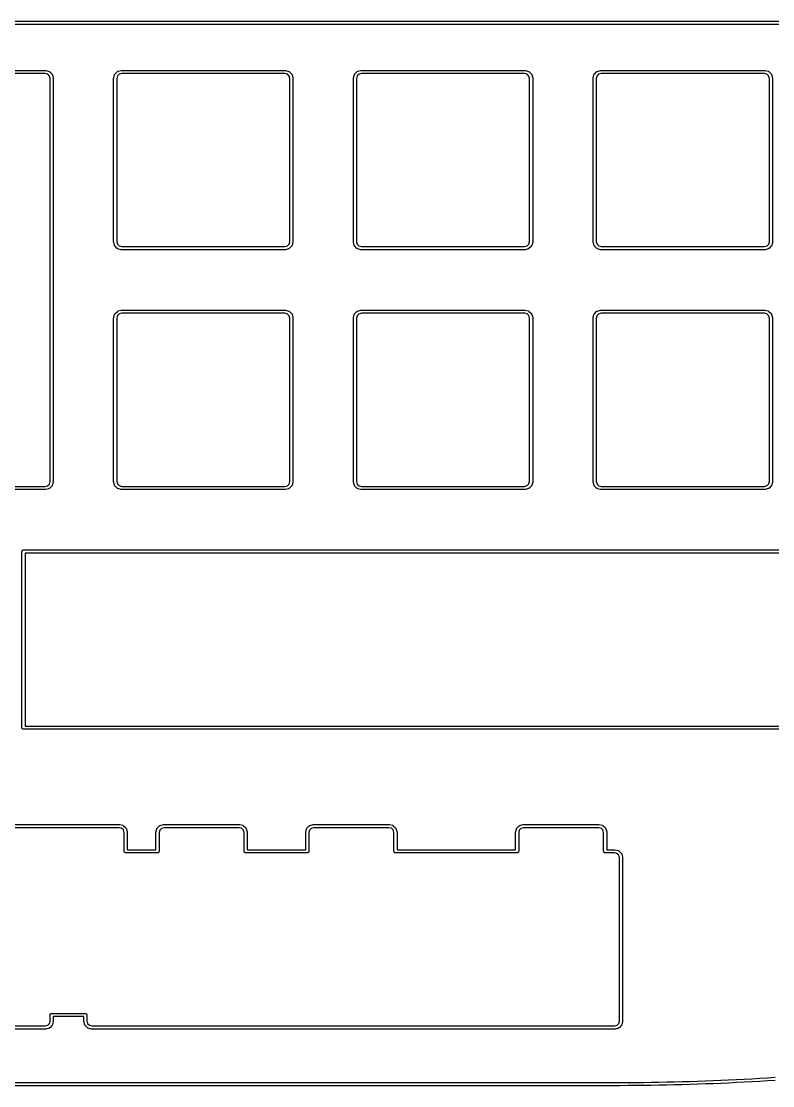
# Model space of a CAD drawing. Extents: x 0.6 to 11, y -5.2 to -1.9.
# Drawn here: x 5.993 to 8.344, y -5.207 to -1.878 of the extents above; entities that cross this region are included whole.
import ezdxf

# ---------------------------------------------------------------- set-up
doc = ezdxf.new("R2010")
doc.units = 0
doc.header["$MEASUREMENT"] = 0
doc.layers.add('BLACK', color=7, linetype='CONTINUOUS')

msp = doc.modelspace()

# ---------------------------------------------------------------- linework, layer by layer
at = {"layer": 'BLACK', "linetype": 'CONTINUOUS'}
for p, q in [((0.97982, -1.8782), (10.6452, -1.8782)), ((10.6451, -1.88804), (0.97995, -1.88804)), ((5.55659, -2.03174), (6.06841, -2.03174)), ((6.06773, -2.04158), (5.55721, -2.04158)), ((6.07598, -2.04389), (6.06773, -2.04158)), ((6.06841, -2.03174), (6.06967, -2.03192)), ((6.06967, -2.03192), (6.06973, -2.03192)), ((6.06973, -2.03192), (6.07994, -2.03477)), ((6.08126, -2.04943), (6.07598, -2.04389)), ((6.07994, -2.03477), (6.08122, -2.03534)), ((6.08122, -2.03534), (6.08163, -2.03581)), ((6.08317, -2.05696), (6.08126, -2.04943)), ((6.08163, -2.03581), (6.08218, -2.03612)), ((6.08218, -2.03612), (6.08928, -2.04357)), ((6.08317, -3.31749), (6.08317, -2.05696)), ((6.08928, -2.04357), (6.09009, -2.04471)), ((6.09009, -2.04471), (6.0902, -2.04527)), ((6.0902, -2.04527), (6.09049, -2.04576)), ((6.09049, -2.04576), (6.09286, -2.05514)), ((6.09286, -2.05514), (6.09298, -2.05623)), ((6.09298, -2.05623), (6.09301, -2.05635)), ((6.09301, -2.05635), (6.09301, -3.31816)), ((6.28199, -2.05635), (6.28217, -2.05508)), ((6.28199, -2.56816), (6.28199, -2.05635)), ((6.28217, -2.05503), (6.28502, -2.04482)), ((6.28217, -2.05508), (6.28217, -2.05503)), ((6.28502, -2.04482), (6.28558, -2.04354)), ((6.28558, -2.04354), (6.28605, -2.04312)), ((6.28605, -2.04312), (6.28636, -2.04258)), ((6.28636, -2.04258), (6.29382, -2.03548)), ((6.29414, -2.04877), (6.29183, -2.05702)), ((6.29183, -2.05702), (6.29183, -2.56755)), ((6.29382, -2.03548), (6.29496, -2.03466)), ((6.29967, -2.04349), (6.29414, -2.04877)), ((6.29496, -2.03466), (6.29551, -2.03456)), ((6.29551, -2.03456), (6.296, -2.03427)), ((6.296, -2.03427), (6.30539, -2.03189)), ((6.30721, -2.04158), (6.29967, -2.04349)), ((6.30539, -2.03189), (6.30647, -2.03178)), ((6.30647, -2.03178), (6.30659, -2.03174)), ((6.30659, -2.03174), (6.81841, -2.03174)), ((6.81773, -2.04158), (6.30721, -2.04158)), ((6.82598, -2.04389), (6.81773, -2.04158)), ((6.81841, -2.03174), (6.81967, -2.03192)), ((6.81967, -2.03192), (6.81973, -2.03192)), ((6.81973, -2.03192), (6.82994, -2.03477)), ((6.83126, -2.04943), (6.82598, -2.04389)), ((6.82994, -2.03477), (6.83122, -2.03534)), ((6.83122, -2.03534), (6.83163, -2.03581)), ((6.83317, -2.05696), (6.83126, -2.04943)), ((6.83163, -2.03581), (6.83218, -2.03612)), ((6.83218, -2.03612), (6.83928, -2.04357)), ((6.83317, -2.56749), (6.83317, -2.05696)), ((6.83928, -2.04357), (6.84009, -2.04471)), ((6.84009, -2.04471), (6.8402, -2.04527)), ((6.8402, -2.04527), (6.84049, -2.04576)), ((6.84049, -2.04576), (6.84286, -2.05514)), ((6.84286, -2.05514), (6.84298, -2.05623)), ((6.84298, -2.05623), (6.84301, -2.05635)), ((6.84301, -2.05635), (6.84301, -2.56816)), ((7.03199, -2.05635), (7.03217, -2.05508)), ((7.03199, -2.56816), (7.03199, -2.05635)), ((7.03217, -2.05503), (7.03502, -2.04482)), ((7.03217, -2.05508), (7.03217, -2.05503)), ((7.03502, -2.04482), (7.03558, -2.04354)), ((7.03558, -2.04354), (7.03605, -2.04312)), ((7.03605, -2.04312), (7.03636, -2.04258)), ((7.03636, -2.04258), (7.04382, -2.03548)), ((7.04414, -2.04877), (7.04183, -2.05702)), ((7.04183, -2.05702), (7.04183, -2.56755)), ((7.04382, -2.03548), (7.04496, -2.03466)), ((7.04967, -2.04349), (7.04414, -2.04877)), ((7.04496, -2.03466), (7.04551, -2.03456)), ((7.04551, -2.03456), (7.046, -2.03427)), ((7.046, -2.03427), (7.05539, -2.03189)), ((7.05721, -2.04158), (7.04967, -2.04349)), ((7.05539, -2.03189), (7.05647, -2.03178)), ((7.05647, -2.03178), (7.05659, -2.03174)), ((7.05659, -2.03174), (7.56841, -2.03174)), ((7.56773, -2.04158), (7.05721, -2.04158)), ((7.57598, -2.04389), (7.56773, -2.04158)), ((7.56841, -2.03174), (7.56967, -2.03192)), ((7.56967, -2.03192), (7.56973, -2.03192)), ((7.56973, -2.03192), (7.57994, -2.03477)), ((7.58126, -2.04943), (7.57598, -2.04389)), ((7.57994, -2.03477), (7.58122, -2.03534)), ((7.58122, -2.03534), (7.58163, -2.03581)), ((7.58317, -2.05696), (7.58126, -2.04943)), ((7.58163, -2.03581), (7.58218, -2.03612)), ((7.58218, -2.03612), (7.58928, -2.04357)), ((7.58317, -2.56749), (7.58317, -2.05696)), ((7.58928, -2.04357), (7.59009, -2.04471)), ((7.59009, -2.04471), (7.5902, -2.04527)), ((7.5902, -2.04527), (7.59049, -2.04576)), ((7.59049, -2.04576), (7.59286, -2.05514)), ((7.59286, -2.05514), (7.59298, -2.05623)), ((7.59298, -2.05623), (7.59301, -2.05635)), ((7.59301, -2.05635), (7.59301, -2.56816)), ((7.78199, -2.05635), (7.78214, -2.05527)), ((7.78199, -2.56816), (7.78199, -2.05635)), ((7.78214, -2.05514), (7.78451, -2.04576)), ((7.78214, -2.05527), (7.78214, -2.05514)), ((7.78451, -2.04576), (7.78505, -2.04446)), ((7.78505, -2.04446), (7.78546, -2.04407)), ((7.78546, -2.04407), (7.78572, -2.04357)), ((7.78572, -2.04357), (7.79282, -2.03612)), ((7.79374, -2.04943), (7.79183, -2.05696)), ((7.79183, -2.05696), (7.79183, -2.56749)), ((7.79282, -2.03612), (7.79393, -2.03525)), ((7.79902, -2.04389), (7.79374, -2.04943)), ((7.79393, -2.03525), (7.79453, -2.0351)), ((7.79453, -2.0351), (7.79506, -2.03477)), ((7.79506, -2.03477), (7.80527, -2.03192)), ((7.80727, -2.04158), (7.79902, -2.04389)), ((7.80527, -2.03192), (7.80654, -2.03176)), ((7.80654, -2.03176), (7.80659, -2.03174)), ((7.80659, -2.03174), (8.31841, -2.03174)), ((8.31779, -2.04158), (7.80727, -2.04158)), ((8.32533, -2.04349), (8.31779, -2.04158)), ((8.31841, -2.03174), (8.31949, -2.0319)), ((8.31949, -2.0319), (8.31961, -2.03189)), ((8.31961, -2.03189), (8.329, -2.03427)), ((8.33086, -2.04877), (8.32533, -2.04349)), ((8.329, -2.03427), (8.33029, -2.0348)), ((8.33029, -2.0348), (8.33068, -2.03522)), ((8.33068, -2.03522), (8.33118, -2.03548)), ((8.33317, -2.05702), (8.33086, -2.04877)), ((8.33118, -2.03548), (8.33864, -2.04258)), ((8.33317, -2.56755), (8.33317, -2.05702)), ((8.33864, -2.04258), (8.3395, -2.04368)), ((8.3395, -2.04368), (8.33965, -2.04429)), ((8.33965, -2.04429), (8.33998, -2.04482)), ((8.33998, -2.04482), (8.34283, -2.05503)), ((8.34283, -2.05503), (8.343, -2.05629)), ((8.343, -2.05629), (8.34301, -2.05635)), ((8.34301, -2.05635), (8.34301, -2.56816)), ((6.28202, -2.56828), (6.28199, -2.56816)), ((6.28214, -2.56937), (6.28202, -2.56828)), ((6.28451, -2.57875), (6.28214, -2.56937)), ((6.2848, -2.57924), (6.28451, -2.57875)), ((6.28491, -2.5798), (6.2848, -2.57924)), ((6.28572, -2.58094), (6.28491, -2.5798)), ((6.29282, -2.58839), (6.28572, -2.58094)), ((6.29183, -2.56755), (6.29374, -2.57508)), ((6.29337, -2.5887), (6.29282, -2.58839)), ((6.29378, -2.58917), (6.29337, -2.5887)), ((6.29374, -2.57508), (6.29902, -2.58062)), ((6.29506, -2.58973), (6.29378, -2.58917)), ((6.30527, -2.59258), (6.29506, -2.58973)), ((6.29902, -2.58062), (6.30727, -2.58292)), ((6.30533, -2.59258), (6.30527, -2.59258)), ((6.30659, -2.59277), (6.30533, -2.59258)), ((6.81841, -2.59277), (6.30659, -2.59277)), ((6.30727, -2.58292), (6.81779, -2.58292)), ((6.81779, -2.58292), (6.82533, -2.58101)), ((6.81853, -2.59273), (6.81841, -2.59277)), ((6.81961, -2.59262), (6.81853, -2.59273)), ((6.829, -2.59024), (6.81961, -2.59262)), ((6.82533, -2.58101), (6.83086, -2.57574)), ((6.82949, -2.58995), (6.829, -2.59024)), ((6.83004, -2.58984), (6.82949, -2.58995)), ((6.83118, -2.58903), (6.83004, -2.58984)), ((6.83086, -2.57574), (6.83317, -2.56749)), ((6.83864, -2.58193), (6.83118, -2.58903)), ((6.83895, -2.58139), (6.83864, -2.58193)), ((6.83942, -2.58097), (6.83895, -2.58139)), ((6.83998, -2.57969), (6.83942, -2.58097)), ((6.84283, -2.56948), (6.83998, -2.57969)), ((6.84301, -2.56816), (6.84283, -2.56943)), ((6.84283, -2.56943), (6.84283, -2.56948)), ((7.03202, -2.56828), (7.03199, -2.56816)), ((7.03214, -2.56937), (7.03202, -2.56828)), ((7.03451, -2.57875), (7.03214, -2.56937)), ((7.0348, -2.57924), (7.03451, -2.57875)), ((7.03491, -2.5798), (7.0348, -2.57924)), ((7.03572, -2.58094), (7.03491, -2.5798)), ((7.04282, -2.58839), (7.03572, -2.58094)), ((7.04183, -2.56755), (7.04374, -2.57508)), ((7.04337, -2.5887), (7.04282, -2.58839)), ((7.04378, -2.58917), (7.04337, -2.5887)), ((7.04374, -2.57508), (7.04902, -2.58062)), ((7.04506, -2.58973), (7.04378, -2.58917)), ((7.05527, -2.59258), (7.04506, -2.58973)), ((7.04902, -2.58062), (7.05727, -2.58292)), ((7.05533, -2.59258), (7.05527, -2.59258)), ((7.05659, -2.59277), (7.05533, -2.59258)), ((7.56841, -2.59277), (7.05659, -2.59277)), ((7.05727, -2.58292), (7.56779, -2.58292)), ((7.56779, -2.58292), (7.57533, -2.58101)), ((7.56853, -2.59273), (7.56841, -2.59277)), ((7.56961, -2.59262), (7.56853, -2.59273)), ((7.579, -2.59024), (7.56961, -2.59262)), ((7.57533, -2.58101), (7.58086, -2.57574)), ((7.57949, -2.58995), (7.579, -2.59024)), ((7.58004, -2.58984), (7.57949, -2.58995)), ((7.58118, -2.58903), (7.58004, -2.58984)), ((7.58086, -2.57574), (7.58317, -2.56749)), ((7.58864, -2.58193), (7.58118, -2.58903)), ((7.58895, -2.58139), (7.58864, -2.58193)), ((7.58942, -2.58097), (7.58895, -2.58139)), ((7.58998, -2.57969), (7.58942, -2.58097)), ((7.59283, -2.56948), (7.58998, -2.57969)), ((7.59301, -2.56816), (7.59283, -2.56943)), ((7.59283, -2.56943), (7.59283, -2.56948)), ((7.782, -2.56821), (7.78199, -2.56816)), ((7.78217, -2.56948), (7.782, -2.56821)), ((7.78502, -2.57969), (7.78217, -2.56948)), ((7.78535, -2.58022), (7.78502, -2.57969)), ((7.7855, -2.58083), (7.78535, -2.58022)), ((7.78636, -2.58193), (7.7855, -2.58083)), ((7.79382, -2.58903), (7.78636, -2.58193)), ((7.79183, -2.56749), (7.79414, -2.57574)), ((7.79432, -2.58929), (7.79382, -2.58903)), ((7.79414, -2.57574), (7.79967, -2.58101)), ((7.79471, -2.58971), (7.79432, -2.58929)), ((7.796, -2.59024), (7.79471, -2.58971)), ((7.80539, -2.59262), (7.796, -2.59024)), ((7.79967, -2.58101), (7.80721, -2.58292)), ((7.80551, -2.59261), (7.80539, -2.59262)), ((7.80659, -2.59277), (7.80551, -2.59261)), ((8.31841, -2.59277), (7.80659, -2.59277)), ((7.80721, -2.58292), (8.31773, -2.58292)), ((8.31773, -2.58292), (8.32598, -2.58062)), ((8.31846, -2.59275), (8.31841, -2.59277)), ((8.31973, -2.59258), (8.31846, -2.59275)), ((8.32994, -2.58973), (8.31973, -2.59258)), ((8.32598, -2.58062), (8.33126, -2.57508)), ((8.33047, -2.5894), (8.32994, -2.58973)), ((8.33107, -2.58926), (8.33047, -2.5894)), ((8.33218, -2.58839), (8.33107, -2.58926)), ((8.33126, -2.57508), (8.33317, -2.56755)), ((8.33928, -2.58094), (8.33218, -2.58839)), ((8.33954, -2.58043), (8.33928, -2.58094)), ((8.33995, -2.58005), (8.33954, -2.58043)), ((8.34049, -2.57875), (8.33995, -2.58005)), ((8.34286, -2.56937), (8.34049, -2.57875)), ((8.34301, -2.56816), (8.34286, -2.56924)), ((8.34286, -2.56924), (8.34286, -2.56937)), ((6.28217, -2.80503), (6.28502, -2.79482)), ((6.28502, -2.79482), (6.28558, -2.79354)), ((6.28558, -2.79354), (6.28605, -2.79312)), ((6.28605, -2.79312), (6.28636, -2.79258)), ((6.28636, -2.79258), (6.29382, -2.78548)), ((6.29382, -2.78548), (6.29496, -2.78466)), ((6.29967, -2.79349), (6.29414, -2.79877)), ((6.29496, -2.78466), (6.29551, -2.78456)), ((6.29551, -2.78456), (6.296, -2.78427)), ((6.296, -2.78427), (6.30539, -2.78189)), ((6.30721, -2.79158), (6.29967, -2.79349)), ((6.30539, -2.78189), (6.30647, -2.78178)), ((6.30647, -2.78178), (6.30659, -2.78174)), ((6.30659, -2.78174), (6.81841, -2.78174)), ((6.81773, -2.79158), (6.30721, -2.79158)), ((6.82598, -2.79389), (6.81773, -2.79158)), ((6.81841, -2.78174), (6.81967, -2.78192)), ((6.81967, -2.78192), (6.81973, -2.78192)), ((6.81973, -2.78192), (6.82994, -2.78477)), ((6.83126, -2.79943), (6.82598, -2.79389)), ((6.82994, -2.78477), (6.83122, -2.78534)), ((6.83122, -2.78534), (6.83163, -2.78581)), ((6.83163, -2.78581), (6.83218, -2.78612)), ((6.83218, -2.78612), (6.83928, -2.79357)), ((6.83928, -2.79357), (6.84009, -2.79471)), ((6.84009, -2.79471), (6.8402, -2.79527)), ((6.8402, -2.79527), (6.84049, -2.79576)), ((6.84049, -2.79576), (6.84286, -2.80514)), ((7.03214, -2.80514), (7.03451, -2.79576)), ((7.03451, -2.79576), (7.03505, -2.79446)), ((7.03505, -2.79446), (7.03546, -2.79407)), ((7.03546, -2.79407), (7.03572, -2.79357)), ((7.03572, -2.79357), (7.04282, -2.78612)), ((7.04282, -2.78612), (7.04393, -2.78525)), ((7.04902, -2.79389), (7.04374, -2.79943)), ((7.04393, -2.78525), (7.04453, -2.7851)), ((7.04453, -2.7851), (7.04506, -2.78477)), ((7.04506, -2.78477), (7.05527, -2.78192)), ((7.05727, -2.79158), (7.04902, -2.79389)), ((7.05527, -2.78192), (7.05654, -2.78176)), ((7.05654, -2.78176), (7.05659, -2.78174)), ((7.05659, -2.78174), (7.56841, -2.78174)), ((7.56779, -2.79158), (7.05727, -2.79158)), ((7.57533, -2.79349), (7.56779, -2.79158)), ((7.56841, -2.78174), (7.56949, -2.7819)), ((7.56949, -2.7819), (7.56961, -2.78189)), ((7.56961, -2.78189), (7.579, -2.78427)), ((7.58086, -2.79877), (7.57533, -2.79349)), ((7.579, -2.78427), (7.58029, -2.7848)), ((7.58029, -2.7848), (7.58068, -2.78522)), ((7.58068, -2.78522), (7.58118, -2.78548)), ((7.58118, -2.78548), (7.58864, -2.79258)), ((7.58864, -2.79258), (7.5895, -2.79368)), ((7.5895, -2.79368), (7.58965, -2.79429)), ((7.58965, -2.79429), (7.58998, -2.79482)), ((7.58998, -2.79482), (7.59283, -2.80503)), ((7.78214, -2.80514), (7.78451, -2.79576)), ((7.78451, -2.79576), (7.78505, -2.79446)), ((7.78505, -2.79446), (7.78546, -2.79407)), ((7.78546, -2.79407), (7.78572, -2.79357)), ((7.78572, -2.79357), (7.79282, -2.78612)), ((7.79282, -2.78612), (7.79393, -2.78525)), ((7.79902, -2.79389), (7.79374, -2.79943)), ((7.79393, -2.78525), (7.79453, -2.7851)), ((7.79453, -2.7851), (7.79506, -2.78477)), ((7.79506, -2.78477), (7.80527, -2.78192)), ((7.80727, -2.79158), (7.79902, -2.79389)), ((7.80527, -2.78192), (7.80654, -2.78176)), ((7.80654, -2.78176), (7.80659, -2.78174)), ((7.80659, -2.78174), (8.31841, -2.78174)), ((8.31779, -2.79158), (7.80727, -2.79158)), ((8.32533, -2.79349), (8.31779, -2.79158)), ((8.31841, -2.78174), (8.31949, -2.7819)), ((8.31949, -2.7819), (8.31961, -2.78189)), ((8.31961, -2.78189), (8.329, -2.78427)), ((8.33086, -2.79877), (8.32533, -2.79349)), ((8.329, -2.78427), (8.33029, -2.7848)), ((8.33029, -2.7848), (8.33068, -2.78522)), ((8.33068, -2.78522), (8.33118, -2.78548)), ((8.33118, -2.78548), (8.33864, -2.79258)), ((8.33864, -2.79258), (8.3395, -2.79368)), ((8.3395, -2.79368), (8.33965, -2.79429)), ((8.33965, -2.79429), (8.33998, -2.79482)), ((8.33998, -2.79482), (8.34283, -2.80503)), ((6.28199, -2.80635), (6.28217, -2.80508)), ((6.28199, -3.31816), (6.28199, -2.80635)), ((6.28217, -2.80508), (6.28217, -2.80503)), ((6.29414, -2.79877), (6.29183, -2.80702)), ((6.29183, -2.80702), (6.29183, -3.31755)), ((6.83317, -2.80696), (6.83126, -2.79943)), ((6.83317, -3.31749), (6.83317, -2.80696)), ((6.84286, -2.80514), (6.84298, -2.80623)), ((6.84298, -2.80623), (6.84301, -2.80635)), ((6.84301, -2.80635), (6.84301, -3.31816)), ((7.03199, -2.80635), (7.03214, -2.80527)), ((7.03199, -3.31816), (7.03199, -2.80635)), ((7.03214, -2.80527), (7.03214, -2.80514)), ((7.04374, -2.79943), (7.04183, -2.80696)), ((7.04183, -2.80696), (7.04183, -3.31749)), ((7.58317, -2.80702), (7.58086, -2.79877)), ((7.58317, -3.31755), (7.58317, -2.80702)), ((7.59283, -2.80503), (7.593, -2.80629)), ((7.593, -2.80629), (7.59301, -2.80635)), ((7.59301, -2.80635), (7.59301, -3.31816)), ((7.78199, -2.80635), (7.78214, -2.80527)), ((7.78199, -3.31816), (7.78199, -2.80635)), ((7.78214, -2.80527), (7.78214, -2.80514)), ((7.79374, -2.79943), (7.79183, -2.80696)), ((7.79183, -2.80696), (7.79183, -3.31749)), ((8.33317, -2.80702), (8.33086, -2.79877)), ((8.33317, -3.31755), (8.33317, -2.80702)), ((8.34283, -2.80503), (8.343, -2.80629)), ((8.343, -2.80629), (8.34301, -2.80635)), ((8.34301, -2.80635), (8.34301, -3.31816)), ((6.07533, -3.33101), (6.08086, -3.32574)), ((6.08086, -3.32574), (6.08317, -3.31749)), ((6.09283, -3.31948), (6.08998, -3.32969)), ((6.09301, -3.31816), (6.09283, -3.31943)), ((6.09283, -3.31943), (6.09283, -3.31948)), ((6.28202, -3.31828), (6.28199, -3.31816)), ((6.28214, -3.31937), (6.28202, -3.31828)), ((6.28451, -3.32875), (6.28214, -3.31937)), ((6.2848, -3.32924), (6.28451, -3.32875)), ((6.29183, -3.31755), (6.29374, -3.32508)), ((6.29374, -3.32508), (6.29902, -3.33062)), ((6.82533, -3.33101), (6.83086, -3.32574)), ((6.83086, -3.32574), (6.83317, -3.31749)), ((6.84283, -3.31948), (6.83998, -3.32969)), ((6.84301, -3.31816), (6.84283, -3.31943)), ((6.84283, -3.31943), (6.84283, -3.31948)), ((7.032, -3.31821), (7.03199, -3.31816)), ((7.03217, -3.31948), (7.032, -3.31821)), ((7.03502, -3.32969), (7.03217, -3.31948)), ((7.04183, -3.31749), (7.04414, -3.32574)), ((7.04414, -3.32574), (7.04967, -3.33101)), ((7.57598, -3.33062), (7.58126, -3.32508)), ((7.58126, -3.32508), (7.58317, -3.31755)), ((7.59049, -3.32875), (7.58995, -3.33005)), ((7.59286, -3.31937), (7.59049, -3.32875)), ((7.59301, -3.31816), (7.59286, -3.31924)), ((7.59286, -3.31924), (7.59286, -3.31937)), ((7.782, -3.31821), (7.78199, -3.31816)), ((7.78217, -3.31948), (7.782, -3.31821)), ((7.78502, -3.32969), (7.78217, -3.31948)), ((7.79183, -3.31749), (7.79414, -3.32574)), ((7.79414, -3.32574), (7.79967, -3.33101)), ((8.32598, -3.33062), (8.33126, -3.32508)), ((8.33126, -3.32508), (8.33317, -3.31755)), ((8.34049, -3.32875), (8.33995, -3.33005)), ((8.34286, -3.31937), (8.34049, -3.32875)), ((8.34301, -3.31816), (8.34286, -3.31924)), ((8.34286, -3.31924), (8.34286, -3.31937)), ((6.06841, -3.34277), (5.55659, -3.34277)), ((5.55727, -3.33292), (6.06779, -3.33292)), ((6.06779, -3.33292), (6.07533, -3.33101)), ((6.06853, -3.34273), (6.06841, -3.34277)), ((6.06961, -3.34262), (6.06853, -3.34273)), ((6.079, -3.34024), (6.06961, -3.34262)), ((6.07949, -3.33995), (6.079, -3.34024)), ((6.08004, -3.33984), (6.07949, -3.33995)), ((6.08118, -3.33903), (6.08004, -3.33984)), ((6.08864, -3.33193), (6.08118, -3.33903)), ((6.08895, -3.33139), (6.08864, -3.33193)), ((6.08942, -3.33097), (6.08895, -3.33139)), ((6.08998, -3.32969), (6.08942, -3.33097)), ((6.28491, -3.3298), (6.2848, -3.32924)), ((6.28572, -3.33094), (6.28491, -3.3298)), ((6.29282, -3.33839), (6.28572, -3.33094)), ((6.29337, -3.3387), (6.29282, -3.33839)), ((6.29378, -3.33917), (6.29337, -3.3387)), ((6.29506, -3.33973), (6.29378, -3.33917)), ((6.30527, -3.34258), (6.29506, -3.33973)), ((6.29902, -3.33062), (6.30727, -3.33292)), ((6.30533, -3.34258), (6.30527, -3.34258)), ((6.30659, -3.34277), (6.30533, -3.34258)), ((6.81841, -3.34277), (6.30659, -3.34277)), ((6.30727, -3.33292), (6.81779, -3.33292)), ((6.81779, -3.33292), (6.82533, -3.33101)), ((6.81853, -3.34273), (6.81841, -3.34277)), ((6.81961, -3.34262), (6.81853, -3.34273)), ((6.829, -3.34024), (6.81961, -3.34262)), ((6.82949, -3.33995), (6.829, -3.34024)), ((6.83004, -3.33984), (6.82949, -3.33995)), ((6.83118, -3.33903), (6.83004, -3.33984)), ((6.83864, -3.33193), (6.83118, -3.33903)), ((6.83895, -3.33139), (6.83864, -3.33193)), ((6.83942, -3.33097), (6.83895, -3.33139)), ((6.83998, -3.32969), (6.83942, -3.33097)), ((7.03535, -3.33022), (7.03502, -3.32969)), ((7.0355, -3.33083), (7.03535, -3.33022)), ((7.03636, -3.33193), (7.0355, -3.33083)), ((7.04382, -3.33903), (7.03636, -3.33193)), ((7.04432, -3.33929), (7.04382, -3.33903)), ((7.04471, -3.33971), (7.04432, -3.33929)), ((7.046, -3.34024), (7.04471, -3.33971)), ((7.05539, -3.34262), (7.046, -3.34024)), ((7.04967, -3.33101), (7.05721, -3.33292)), ((7.05551, -3.34261), (7.05539, -3.34262)), ((7.05659, -3.34277), (7.05551, -3.34261)), ((7.56841, -3.34277), (7.05659, -3.34277)), ((7.05721, -3.33292), (7.56773, -3.33292)), ((7.56773, -3.33292), (7.57598, -3.33062)), ((7.56846, -3.34275), (7.56841, -3.34277)), ((7.56973, -3.34258), (7.56846, -3.34275)), ((7.57994, -3.33973), (7.56973, -3.34258)), ((7.58047, -3.3394), (7.57994, -3.33973)), ((7.58107, -3.33926), (7.58047, -3.3394)), ((7.58218, -3.33839), (7.58107, -3.33926)), ((7.58928, -3.33094), (7.58218, -3.33839)), ((7.58954, -3.33043), (7.58928, -3.33094)), ((7.58995, -3.33005), (7.58954, -3.33043)), ((7.78535, -3.33022), (7.78502, -3.32969)), ((7.7855, -3.33083), (7.78535, -3.33022)), ((7.78636, -3.33193), (7.7855, -3.33083)), ((7.79382, -3.33903), (7.78636, -3.33193)), ((7.79432, -3.33929), (7.79382, -3.33903)), ((7.79471, -3.33971), (7.79432, -3.33929)), ((7.796, -3.34024), (7.79471, -3.33971)), ((7.80539, -3.34262), (7.796, -3.34024)), ((7.79967, -3.33101), (7.80721, -3.33292)), ((7.80551, -3.34261), (7.80539, -3.34262)), ((7.80659, -3.34277), (7.80551, -3.34261)), ((8.31841, -3.34277), (7.80659, -3.34277)), ((7.80721, -3.33292), (8.31773, -3.33292)), ((8.31773, -3.33292), (8.32598, -3.33062)), ((8.31846, -3.34275), (8.31841, -3.34277)), ((8.31973, -3.34258), (8.31846, -3.34275)), ((8.32994, -3.33973), (8.31973, -3.34258)), ((8.33047, -3.3394), (8.32994, -3.33973)), ((8.33107, -3.33926), (8.33047, -3.3394)), ((8.33218, -3.33839), (8.33107, -3.33926)), ((8.33928, -3.33094), (8.33218, -3.33839)), ((8.33954, -3.33043), (8.33928, -3.33094)), ((8.33995, -3.33005), (8.33954, -3.33043)), ((5.99508, -3.53666), (5.99528, -3.53528)), ((5.99508, -4.08784), (5.99508, -3.53666)), ((5.99528, -3.53528), (5.99547, -3.53497)), ((5.99547, -3.53497), (5.99552, -3.53462)), ((5.99552, -3.53462), (5.99621, -3.53383)), ((5.99621, -3.53383), (5.99678, -3.53294)), ((5.99678, -3.53294), (5.9971, -3.53279)), ((5.9971, -3.53279), (5.99734, -3.53252)), ((5.99734, -3.53252), (5.99835, -3.53223)), ((5.99835, -3.53223), (5.9993, -3.53179)), ((5.9993, -3.53179), (5.99966, -3.53184)), ((5.99966, -3.53184), (6, -3.53174)), ((6, -3.53174), (9.93824, -3.53174)), ((9.94316, -3.54158), (6.00492, -3.54158)), ((6.00492, -3.54158), (6.00492, -4.08292)), ((5.99518, -4.08819), (5.99508, -4.08784)), ((5.99513, -4.08854), (5.99518, -4.08819)), ((5.99556, -4.0895), (5.99513, -4.08854)), ((5.99586, -4.09051), (5.99556, -4.0895)), ((5.99613, -4.09074), (5.99586, -4.09051)), ((5.99628, -4.09107), (5.99613, -4.09074)), ((5.99716, -4.09163), (5.99628, -4.09107)), ((5.99796, -4.09232), (5.99716, -4.09163)), ((5.99831, -4.09237), (5.99796, -4.09232)), ((5.99861, -4.09257), (5.99831, -4.09237)), ((6, -4.09277), (5.99861, -4.09257)), ((10.5684, -4.09277), (6, -4.09277)), ((6.00492, -4.08292), (10.5677, -4.08292)), ((5.9701, -4.39051), (6.06385, -4.39051)), ((6.06385, -4.39051), (6.20632, -4.39051)), ((6.20632, -4.39051), (6.30007, -4.39051)), ((6.30007, -4.39051), (6.30115, -4.39066)), ((6.30115, -4.39066), (6.30128, -4.39066)), ((6.30128, -4.39066), (6.31066, -4.39303)), ((6.31066, -4.39303), (6.31196, -4.39357)), ((6.31196, -4.39357), (6.31234, -4.39398)), ((6.31234, -4.39398), (6.31285, -4.39424)), ((6.31285, -4.39424), (6.3203, -4.40134)), ((6.42508, -4.39488), (6.42618, -4.39402)), ((6.42618, -4.39402), (6.42679, -4.39387)), ((6.42679, -4.39387), (6.42732, -4.39354)), ((6.42732, -4.39354), (6.43753, -4.39069)), ((6.43753, -4.39069), (6.43879, -4.39052)), ((6.43879, -4.39052), (6.43885, -4.39051)), ((6.43885, -4.39051), (6.67507, -4.39051)), ((6.67507, -4.39051), (6.67615, -4.39066)), ((6.67615, -4.39066), (6.67628, -4.39066)), ((6.67628, -4.39066), (6.68566, -4.39303)), ((6.68566, -4.39303), (6.68696, -4.39357)), ((6.68696, -4.39357), (6.68734, -4.39398)), ((6.68734, -4.39398), (6.68785, -4.39424)), ((6.68785, -4.39424), (6.6953, -4.40134)), ((6.89383, -4.39488), (6.89493, -4.39402)), ((6.89493, -4.39402), (6.89554, -4.39387)), ((6.89554, -4.39387), (6.89607, -4.39354)), ((6.89607, -4.39354), (6.90628, -4.39069)), ((6.90628, -4.39069), (6.90754, -4.39052)), ((6.90754, -4.39052), (6.9076, -4.39051)), ((6.9076, -4.39051), (7.14382, -4.39051)), ((7.14382, -4.39051), (7.1449, -4.39066)), ((7.1449, -4.39066), (7.14503, -4.39066)), ((7.14503, -4.39066), (7.15441, -4.39303)), ((7.15441, -4.39303), (7.15571, -4.39357)), ((7.15571, -4.39357), (7.15609, -4.39398)), ((7.15609, -4.39398), (7.1566, -4.39424)), ((7.1566, -4.39424), (7.16405, -4.40134)), ((7.55008, -4.39488), (7.55118, -4.39402)), ((7.55118, -4.39402), (7.55179, -4.39387)), ((7.55179, -4.39387), (7.55232, -4.39354)), ((7.55232, -4.39354), (7.56253, -4.39069)), ((7.56253, -4.39069), (7.56379, -4.39052)), ((7.56379, -4.39052), (7.56385, -4.39051)), ((7.56385, -4.39051), (7.80007, -4.39051)), ((7.80007, -4.39051), (7.80115, -4.39066)), ((7.80115, -4.39066), (7.80128, -4.39066)), ((7.80128, -4.39066), (7.81066, -4.39303)), ((7.81066, -4.39303), (7.81196, -4.39357)), ((7.81196, -4.39357), (7.81234, -4.39398)), ((7.81234, -4.39398), (7.81285, -4.39424)), ((7.81285, -4.39424), (7.8203, -4.40134)), ((6.06385, -4.40035), (5.97077, -4.40035)), ((6.20632, -4.40035), (6.06385, -4.40035)), ((6.29946, -4.40035), (6.20632, -4.40035)), ((6.30699, -4.40226), (6.29946, -4.40035)), ((6.31253, -4.40753), (6.30699, -4.40226)), ((6.31483, -4.41579), (6.31253, -4.40753)), ((6.31483, -4.47416), (6.31483, -4.41579)), ((6.3203, -4.40134), (6.32117, -4.40244)), ((6.32117, -4.40244), (6.32131, -4.40305)), ((6.32131, -4.40305), (6.32164, -4.40358)), ((6.32164, -4.40358), (6.32449, -4.41379)), ((6.32449, -4.41379), (6.32466, -4.41506)), ((6.32466, -4.41506), (6.32468, -4.41511)), ((6.32468, -4.41511), (6.32468, -4.46924)), ((6.41424, -4.41511), (6.4144, -4.41403)), ((6.41424, -4.46924), (6.41424, -4.41511)), ((6.41439, -4.41391), (6.41677, -4.40452)), ((6.4144, -4.41403), (6.41439, -4.41391)), ((6.41677, -4.40452), (6.4173, -4.40323)), ((6.4173, -4.40323), (6.41772, -4.40284)), ((6.41772, -4.40284), (6.41798, -4.40234)), ((6.41798, -4.40234), (6.42508, -4.39488)), ((6.42599, -4.40819), (6.42409, -4.41573)), ((6.42409, -4.41573), (6.42409, -4.47416)), ((6.43127, -4.40265), (6.42599, -4.40819)), ((6.43952, -4.40035), (6.43127, -4.40265)), ((6.67446, -4.40035), (6.43952, -4.40035)), ((6.68199, -4.40226), (6.67446, -4.40035)), ((6.68753, -4.40753), (6.68199, -4.40226)), ((6.68983, -4.41579), (6.68753, -4.40753)), ((6.68983, -4.47416), (6.68983, -4.41579)), ((6.6953, -4.40134), (6.69617, -4.40244)), ((6.69617, -4.40244), (6.69631, -4.40305)), ((6.69631, -4.40305), (6.69665, -4.40358)), ((6.69665, -4.40358), (6.6995, -4.41379)), ((6.6995, -4.41379), (6.69966, -4.41506)), ((6.69966, -4.41506), (6.69968, -4.41511)), ((6.69968, -4.41511), (6.69968, -4.46924)), ((6.88299, -4.41511), (6.88315, -4.41403)), ((6.88299, -4.46924), (6.88299, -4.41511)), ((6.88314, -4.41391), (6.88552, -4.40452)), ((6.88315, -4.41403), (6.88314, -4.41391)), ((6.88552, -4.40452), (6.88605, -4.40323)), ((6.88605, -4.40323), (6.88647, -4.40284)), ((6.88647, -4.40284), (6.88673, -4.40234)), ((6.88673, -4.40234), (6.89383, -4.39488)), ((6.89474, -4.40819), (6.89284, -4.41573)), ((6.89284, -4.41573), (6.89284, -4.47416)), ((6.90002, -4.40265), (6.89474, -4.40819)), ((6.90827, -4.40035), (6.90002, -4.40265)), ((7.14321, -4.40035), (6.90827, -4.40035)), ((7.15074, -4.40226), (7.14321, -4.40035)), ((7.15628, -4.40753), (7.15074, -4.40226)), ((7.15858, -4.41579), (7.15628, -4.40753)), ((7.15858, -4.47416), (7.15858, -4.41579)), ((7.16405, -4.40134), (7.16492, -4.40244)), ((7.16492, -4.40244), (7.16506, -4.40305)), ((7.16506, -4.40305), (7.16539, -4.40358)), ((7.16539, -4.40358), (7.16824, -4.41379)), ((7.16824, -4.41379), (7.16841, -4.41506)), ((7.16841, -4.41506), (7.16843, -4.41511)), ((7.16843, -4.41511), (7.16843, -4.46924)), ((7.53924, -4.41511), (7.5394, -4.41403)), ((7.53924, -4.46924), (7.53924, -4.41511)), ((7.53939, -4.41391), (7.54177, -4.40452)), ((7.5394, -4.41403), (7.53939, -4.41391)), ((7.54177, -4.40452), (7.5423, -4.40323)), ((7.5423, -4.40323), (7.54272, -4.40284)), ((7.54272, -4.40284), (7.54298, -4.40234)), ((7.54298, -4.40234), (7.55008, -4.39488)), ((7.55099, -4.40819), (7.54909, -4.41573)), ((7.54909, -4.41573), (7.54909, -4.47416)), ((7.55627, -4.40265), (7.55099, -4.40819)), ((7.56452, -4.40035), (7.55627, -4.40265)), ((7.79946, -4.40035), (7.56452, -4.40035)), ((7.80699, -4.40226), (7.79946, -4.40035)), ((7.81253, -4.40753), (7.80699, -4.40226)), ((7.81483, -4.41579), (7.81253, -4.40753)), ((7.81483, -4.47416), (7.81483, -4.41579)), ((7.8203, -4.40134), (7.82117, -4.40244)), ((7.82117, -4.40244), (7.82131, -4.40305)), ((7.82131, -4.40305), (7.82164, -4.40358)), ((7.82164, -4.40358), (7.82449, -4.41379)), ((7.82449, -4.41379), (7.82466, -4.41506)), ((7.82466, -4.41506), (7.82468, -4.41511)), ((7.82468, -4.41511), (7.82468, -4.46924)), ((6.31493, -4.47451), (6.31483, -4.47416)), ((6.31488, -4.47486), (6.31493, -4.47451)), ((6.31532, -4.47582), (6.31488, -4.47486)), ((6.31561, -4.47682), (6.31532, -4.47582)), ((6.31589, -4.47706), (6.31561, -4.47682)), ((6.31604, -4.47739), (6.31589, -4.47706)), ((6.31692, -4.47795), (6.31604, -4.47739)), ((6.31771, -4.47864), (6.31692, -4.47795)), ((6.31807, -4.47869), (6.31771, -4.47864)), ((6.31837, -4.47889), (6.31807, -4.47869)), ((6.31975, -4.47908), (6.31837, -4.47889)), ((6.41916, -4.47908), (6.31975, -4.47908)), ((6.32468, -4.46924), (6.41424, -4.46924)), ((6.41951, -4.47898), (6.41916, -4.47908)), ((6.41987, -4.47903), (6.41951, -4.47898)), ((6.42082, -4.4786), (6.41987, -4.47903)), ((6.42183, -4.4783), (6.42082, -4.4786)), ((6.42206, -4.47803), (6.42183, -4.4783)), ((6.42239, -4.47788), (6.42206, -4.47803)), ((6.42295, -4.477), (6.42239, -4.47788)), ((6.42364, -4.47621), (6.42295, -4.477)), ((6.42369, -4.47585), (6.42364, -4.47621)), ((6.42389, -4.47555), (6.42369, -4.47585)), ((6.42409, -4.47416), (6.42389, -4.47555)), ((6.68994, -4.47451), (6.68983, -4.47416)), ((6.68988, -4.47486), (6.68994, -4.47451)), ((6.69032, -4.47582), (6.68988, -4.47486)), ((6.69062, -4.47682), (6.69032, -4.47582)), ((6.69089, -4.47706), (6.69062, -4.47682)), ((6.69104, -4.47739), (6.69089, -4.47706)), ((6.69192, -4.47795), (6.69104, -4.47739)), ((6.69271, -4.47864), (6.69192, -4.47795)), ((6.69307, -4.47869), (6.69271, -4.47864)), ((6.69337, -4.47889), (6.69307, -4.47869)), ((6.69476, -4.47908), (6.69337, -4.47889)), ((6.88791, -4.47908), (6.69476, -4.47908)), ((6.69968, -4.46924), (6.88299, -4.46924)), ((6.88826, -4.47898), (6.88791, -4.47908)), ((6.88861, -4.47903), (6.88826, -4.47898)), ((6.88957, -4.4786), (6.88861, -4.47903)), ((6.89057, -4.4783), (6.88957, -4.4786)), ((6.89081, -4.47803), (6.89057, -4.4783)), ((6.89114, -4.47788), (6.89081, -4.47803)), ((6.8917, -4.477), (6.89114, -4.47788)), ((6.89239, -4.47621), (6.8917, -4.477)), ((6.89244, -4.47585), (6.89239, -4.47621)), ((6.89264, -4.47555), (6.89244, -4.47585)), ((6.89284, -4.47416), (6.89264, -4.47555)), ((7.15868, -4.47451), (7.15858, -4.47416)), ((7.15863, -4.47486), (7.15868, -4.47451)), ((7.15907, -4.47582), (7.15863, -4.47486)), ((7.15936, -4.47682), (7.15907, -4.47582)), ((7.15964, -4.47706), (7.15936, -4.47682)), ((7.15979, -4.47739), (7.15964, -4.47706)), ((7.16067, -4.47795), (7.15979, -4.47739)), ((7.16146, -4.47864), (7.16067, -4.47795)), ((7.16182, -4.47869), (7.16146, -4.47864)), ((7.16212, -4.47889), (7.16182, -4.47869)), ((7.1635, -4.47908), (7.16212, -4.47889)), ((7.54416, -4.47908), (7.1635, -4.47908)), ((7.16843, -4.46924), (7.53924, -4.46924)), ((7.54451, -4.47898), (7.54416, -4.47908)), ((7.54486, -4.47903), (7.54451, -4.47898)), ((7.54582, -4.4786), (7.54486, -4.47903)), ((7.54682, -4.4783), (7.54582, -4.4786)), ((7.54706, -4.47803), (7.54682, -4.4783)), ((7.54739, -4.47788), (7.54706, -4.47803)), ((7.54795, -4.477), (7.54739, -4.47788)), ((7.54864, -4.47621), (7.54795, -4.477)), ((7.54869, -4.47585), (7.54864, -4.47621)), ((7.54889, -4.47555), (7.54869, -4.47585)), ((7.54909, -4.47416), (7.54889, -4.47555)), ((7.81493, -4.47451), (7.81483, -4.47416)), ((7.81488, -4.47486), (7.81493, -4.47451)), ((7.81532, -4.47582), (7.81488, -4.47486)), ((7.81561, -4.47682), (7.81532, -4.47582)), ((7.81589, -4.47706), (7.81561, -4.47682)), ((7.81604, -4.47739), (7.81589, -4.47706)), ((7.81692, -4.47795), (7.81604, -4.47739)), ((7.81771, -4.47864), (7.81692, -4.47795)), ((7.81807, -4.47869), (7.81771, -4.47864)), ((7.81837, -4.47889), (7.81807, -4.47869)), ((7.81975, -4.47908), (7.81837, -4.47889)), ((7.84904, -4.47908), (7.81975, -4.47908)), ((7.82468, -4.46924), (7.84966, -4.46924)), ((7.85658, -4.48099), (7.84904, -4.47908)), ((7.84966, -4.46924), (7.85074, -4.4694)), ((7.85074, -4.4694), (7.85086, -4.46939)), ((7.85086, -4.46939), (7.86025, -4.47177)), ((7.86211, -4.48627), (7.85658, -4.48099)), ((7.86025, -4.47177), (7.86154, -4.4723)), ((7.86154, -4.4723), (7.86193, -4.47272)), ((7.86193, -4.47272), (7.86243, -4.47298)), ((7.86442, -4.49452), (7.86211, -4.48627)), ((7.86243, -4.47298), (7.86989, -4.48008)), ((7.86989, -4.48008), (7.87075, -4.48118)), ((7.87075, -4.48118), (7.8709, -4.48179)), ((7.8709, -4.48179), (7.87123, -4.48232)), ((7.87123, -4.48232), (7.87408, -4.49253)), ((7.87408, -4.49253), (7.87425, -4.49379)), ((7.87425, -4.49379), (7.87426, -4.49385)), ((7.87426, -4.49385), (7.87426, -5.00566)), ((7.86442, -5.00505), (7.86442, -4.49452)), ((6.08317, -4.98598), (6.08337, -4.98459)), ((6.08317, -5.00505), (6.08317, -4.98598)), ((6.08337, -4.98459), (6.08356, -4.98429)), ((6.08356, -4.98429), (6.08361, -4.98394)), ((6.08361, -4.98394), (6.0843, -4.98314)), ((6.0843, -4.98314), (6.08487, -4.98226)), ((6.08487, -4.98226), (6.08519, -4.98211)), ((6.08519, -4.98211), (6.08543, -4.98184)), ((6.08543, -4.98184), (6.08644, -4.98154)), ((6.08644, -4.98154), (6.08739, -4.98111)), ((6.08739, -4.98111), (6.08775, -4.98116)), ((6.08775, -4.98116), (6.08809, -4.98106)), ((6.08809, -4.98106), (6.19316, -4.98106)), ((6.18824, -4.9909), (6.09301, -4.9909)), ((6.09301, -4.9909), (6.09301, -5.00566)), ((6.18824, -5.00566), (6.18824, -4.9909)), ((6.19316, -4.98106), (6.19455, -4.98126)), ((6.19455, -4.98126), (6.19485, -4.98145)), ((6.19485, -4.98145), (6.1952, -4.9815)), ((6.1952, -4.9815), (6.196, -4.98219)), ((6.196, -4.98219), (6.19688, -4.98276)), ((6.19688, -4.98276), (6.19703, -4.98308)), ((6.19703, -4.98308), (6.1973, -4.98332)), ((6.1973, -4.98332), (6.19759, -4.98433)), ((6.19759, -4.98433), (6.19803, -4.98528)), ((6.19803, -4.98528), (6.19798, -4.98564)), ((6.19798, -4.98564), (6.19808, -4.98598)), ((6.19808, -4.98598), (6.19808, -5.00499)), ((5.55721, -5.02042), (6.06773, -5.02042)), ((6.06773, -5.02042), (6.07598, -5.01812)), ((6.07598, -5.01812), (6.08126, -5.01258)), ((6.08047, -5.0269), (6.07994, -5.02723)), ((6.08107, -5.02676), (6.08047, -5.0269)), ((6.08218, -5.02589), (6.08107, -5.02676)), ((6.08126, -5.01258), (6.08317, -5.00505)), ((6.08928, -5.01844), (6.08218, -5.02589)), ((6.08954, -5.01793), (6.08928, -5.01844)), ((6.08995, -5.01755), (6.08954, -5.01793)), ((6.09049, -5.01625), (6.08995, -5.01755)), ((6.09286, -5.00687), (6.09049, -5.01625)), ((6.09301, -5.00566), (6.09286, -5.00674)), ((6.09286, -5.00674), (6.09286, -5.00687)), ((6.18825, -5.00571), (6.18824, -5.00566)), ((6.18842, -5.00698), (6.18825, -5.00571)), ((6.19127, -5.01719), (6.18842, -5.00698)), ((6.1916, -5.01772), (6.19127, -5.01719)), ((6.19175, -5.01833), (6.1916, -5.01772)), ((6.19261, -5.01943), (6.19175, -5.01833)), ((6.20007, -5.02653), (6.19261, -5.01943)), ((6.19808, -5.00499), (6.20038, -5.01324)), ((6.20057, -5.02679), (6.20007, -5.02653)), ((6.20038, -5.01324), (6.20592, -5.01851)), ((6.20096, -5.02721), (6.20057, -5.02679)), ((6.20592, -5.01851), (6.21346, -5.02042)), ((6.21346, -5.02042), (7.84898, -5.02042)), ((7.84898, -5.02042), (7.85723, -5.01812)), ((7.85723, -5.01812), (7.86251, -5.01258)), ((7.86172, -5.0269), (7.86119, -5.02723)), ((7.86232, -5.02676), (7.86172, -5.0269)), ((7.86343, -5.02589), (7.86232, -5.02676)), ((7.86251, -5.01258), (7.86442, -5.00505)), ((7.87053, -5.01844), (7.86343, -5.02589)), ((7.87079, -5.01793), (7.87053, -5.01844)), ((7.8712, -5.01755), (7.87079, -5.01793)), ((7.87174, -5.01625), (7.8712, -5.01755)), ((7.87411, -5.00687), (7.87174, -5.01625)), ((7.87426, -5.00566), (7.87411, -5.00674)), ((7.87411, -5.00674), (7.87411, -5.00687)), ((6.06841, -5.03027), (5.55659, -5.03027)), ((6.06846, -5.03025), (6.06841, -5.03027)), ((6.06973, -5.03008), (6.06846, -5.03025)), ((6.07994, -5.02723), (6.06973, -5.03008)), ((6.20225, -5.02774), (6.20096, -5.02721)), ((6.21164, -5.03012), (6.20225, -5.02774)), ((6.21176, -5.03011), (6.21164, -5.03012)), ((6.21284, -5.03027), (6.21176, -5.03011)), ((7.84966, -5.03027), (6.21284, -5.03027)), ((7.84971, -5.03025), (7.84966, -5.03027)), ((7.85098, -5.03008), (7.84971, -5.03025)), ((7.86119, -5.02723), (7.85098, -5.03008)), ((8.08473, -5.19385), (8.10895, -5.19307)), ((8.10895, -5.19307), (8.13316, -5.19221)), ((8.13316, -5.19221), (8.15737, -5.19127)), ((8.15737, -5.19127), (8.18159, -5.19026)), ((8.18159, -5.19026), (8.2058, -5.18918)), ((8.2058, -5.18918), (8.23, -5.18802)), ((8.23, -5.18802), (8.2542, -5.18679)), ((8.2542, -5.18679), (8.27839, -5.18548)), ((8.27839, -5.18548), (8.30259, -5.1841)), ((8.30259, -5.1841), (8.32678, -5.18265)), ((8.32737, -5.19247), (8.30317, -5.19393)), ((8.32678, -5.18265), (8.35096, -5.18111)), ((8.32738, -5.19247), (8.32737, -5.19247)), ((8.32739, -5.19247), (8.32738, -5.19247)), ((8.35159, -5.19094), (8.32739, -5.19247)), ((7.84242, -5.20743), (3.78258, -5.20743)), ((3.78259, -5.19759), (7.84241, -5.19759)), ((7.84241, -5.19759), (7.86666, -5.19755)), ((7.84243, -5.20743), (7.84242, -5.20743)), ((7.84242, -5.20743), (7.84242, -5.20743)), ((7.86668, -5.20739), (7.84243, -5.20743)), ((7.86666, -5.19755), (7.8909, -5.19744)), ((7.86669, -5.20739), (7.86668, -5.20739)), ((7.8667, -5.20739), (7.86669, -5.20739)), ((7.89095, -5.20728), (7.8667, -5.20739)), ((7.8909, -5.19744), (7.91512, -5.19725)), ((7.89096, -5.20728), (7.89095, -5.20728)), ((7.89095, -5.20728), (7.89095, -5.20728)), ((7.91521, -5.20709), (7.89096, -5.20728)), ((7.91512, -5.19725), (7.93937, -5.19699)), ((7.91522, -5.20709), (7.91521, -5.20709)), ((7.91523, -5.20709), (7.91522, -5.20709)), ((7.93948, -5.20683), (7.91523, -5.20709)), ((7.93937, -5.19699), (7.9636, -5.19665)), ((7.93949, -5.20683), (7.93948, -5.20683)), ((7.93948, -5.20683), (7.93948, -5.20683)), ((7.96374, -5.2065), (7.93949, -5.20683)), ((7.9636, -5.19665), (7.98783, -5.19624)), ((7.96375, -5.20649), (7.96374, -5.2065)), ((7.96376, -5.2065), (7.96375, -5.20649)), ((7.988, -5.20608), (7.96376, -5.2065)), ((7.98783, -5.19624), (8.01205, -5.19576)), ((7.98801, -5.20608), (7.988, -5.20608)), ((7.98802, -5.20608), (7.98801, -5.20608)), ((8.01226, -5.2056), (7.98802, -5.20608)), ((8.01205, -5.19576), (8.03629, -5.1952)), ((8.01227, -5.2056), (8.01226, -5.2056)), ((8.01228, -5.2056), (8.01227, -5.2056)), ((8.03652, -5.20504), (8.01228, -5.2056)), ((8.03629, -5.1952), (8.06051, -5.19456)), ((8.03653, -5.20504), (8.03652, -5.20503)), ((8.03652, -5.20503), (8.03652, -5.20504)), ((8.06077, -5.2044), (8.03653, -5.20504)), ((8.06051, -5.19456), (8.08473, -5.19385)), ((8.06078, -5.2044), (8.06077, -5.2044)), ((8.06079, -5.2044), (8.06078, -5.2044)), ((8.08503, -5.20369), (8.06079, -5.2044)), ((8.08504, -5.20369), (8.08503, -5.20369)), ((8.08503, -5.20369), (8.08503, -5.20369)), ((8.10928, -5.2029), (8.08504, -5.20369)), ((8.10929, -5.2029), (8.10928, -5.2029)), ((8.10928, -5.2029), (8.10928, -5.2029)), ((8.13352, -5.20204), (8.10929, -5.2029)), ((8.13353, -5.20204), (8.13352, -5.20204)), ((8.13354, -5.20204), (8.13353, -5.20204)), ((8.15777, -5.20111), (8.13354, -5.20204)), ((8.15778, -5.20111), (8.15777, -5.20111)), ((8.15777, -5.20111), (8.15777, -5.20111)), ((8.18201, -5.2001), (8.15778, -5.20111)), ((8.18202, -5.2001), (8.18201, -5.2001)), ((8.18201, -5.2001), (8.18201, -5.2001)), ((8.20624, -5.19901), (8.18202, -5.2001)), ((8.20625, -5.19901), (8.20624, -5.19901)), ((8.20626, -5.19901), (8.20625, -5.19901)), ((8.23048, -5.19785), (8.20626, -5.19901)), ((8.23049, -5.19785), (8.23048, -5.19785)), ((8.23048, -5.19785), (8.23048, -5.19785)), ((8.25471, -5.19662), (8.23049, -5.19785)), ((8.25472, -5.19662), (8.25471, -5.19662)), ((8.25471, -5.19662), (8.25471, -5.19662)), ((8.27893, -5.19531), (8.25472, -5.19662)), ((8.27894, -5.19531), (8.27893, -5.19531)), ((8.27895, -5.19531), (8.27894, -5.19531)), ((8.30316, -5.19393), (8.27895, -5.19531)), ((8.30317, -5.19393), (8.30316, -5.19393)), ((8.30316, -5.19393), (8.30316, -5.19393))]:
    msp.add_line(p, q, dxfattribs=at)

doc.saveas('drawing.dxf')
